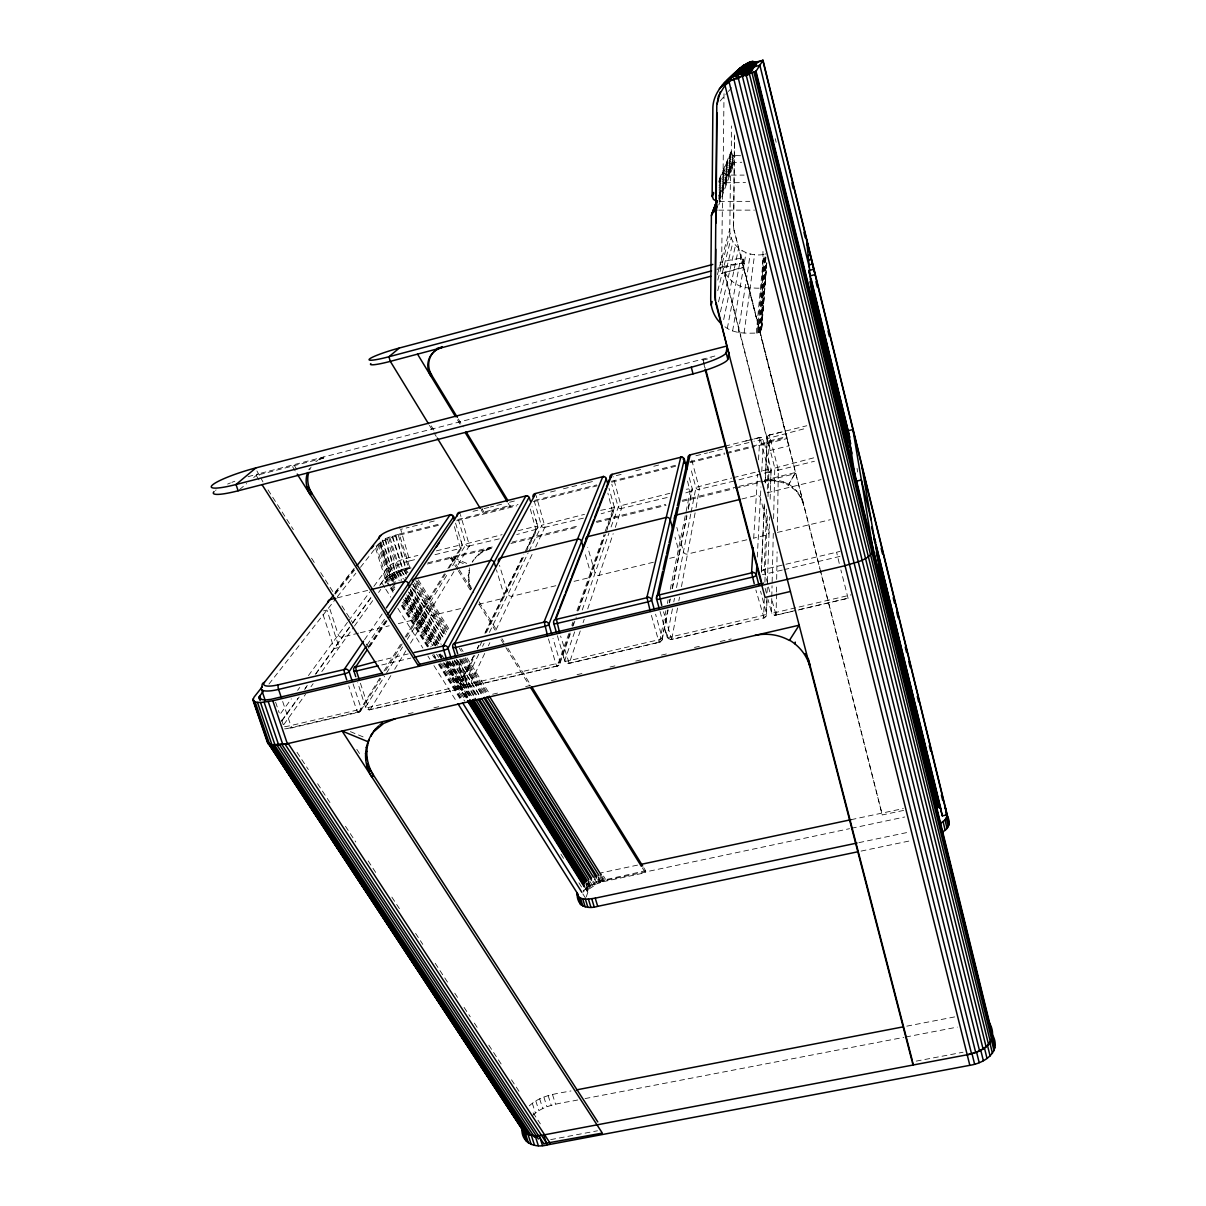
<?xml version="1.0" encoding="UTF-8"?>
<svg xmlns="http://www.w3.org/2000/svg" width="1206" height="1206" viewBox="0 0 1206 1206"><rect width="100%" height="100%" fill="white"/><g stroke="black" fill="none" stroke-linecap="round" stroke-linejoin="round"><path stroke-width="0.75" stroke-dasharray="5 3.75" d="M738.886 486.41L795.583 472.481L788.317 485.325L783.538 483.033L783.538 481.903L778.473 480.38L764.408 480.274M724.927 326.766C734.047 333.896 746.288 333.338 757.202 333.037L764.348 254.285C748.127 257.873 729.102 246.853 729.811 228.989L730.565 165.719L733.203 162.539L741.78 162.267M740.62 155.725L733.73 155.499L731.333 153.011L731.379 125.952M734.605 134.936L733.58 228.522L734.454 136.414M783.538 483.033L778.458 481.495L778.473 480.38M757.202 333.037L760.428 331.228L761.755 327.776L762.976 251.18M765.614 256.984L765.192 283.35C764.514 290.525 754.474 287.51 750.132 287.902C734.725 288.144 721.218 274.305 721.67 258.928L722.665 185.784L726.268 182.724L745.534 182.619M776.453 593.895L776.106 615.196L773.393 614.849L771.81 613.206M776.483 592.04L776.604 584.654M776.679 579.393L777.101 551.82M777.418 530.776L778.322 469.888L769.398 435.034L806.784 425.748M771.765 598.523L771.433 612.316A3.874 3.693 1.8 0 0 776.136 615.015L848.135 598.236L797.588 610.176M771.795 596.804L772.051 585.769M772.142 582.091L773.317 531.816M773.619 518.58L774.795 468.094L767.227 438.577L806.271 428.236M778.458 481.495L773.182 480.757L773.212 479.626M766.534 614.442L767.001 599.397M770.619 484.209L771.101 469.767M766.91 597.95L766.413 613.492A3.874 3.678 2.9 0 1 763.609 617.939L670.596 639.632L667.446 637.552L665.305 630.376M767.091 592.417L767.498 582.98M767.438 581.458L769.594 516.952M770.152 499.224L771.011 469.028L763.428 439.527L753.946 441.275M765.991 616.266L763.609 617.939L764.303 598.583M764.905 582.166L767.378 514.163M768.011 496.631L768.87 472.209L759.976 437.522L742.414 441.803M764.348 481.405L767.86 480.817L767.89 479.702M766.519 509.083L764.197 569.413L768.056 585.392M767.287 489.214L769.368 435.095L782.98 431.688M767.137 437.838L765.192 483.033M764.272 504.048L761.242 572.971A3.904 3.724 1.6 0 1 764.197 569.413L836.602 552.227A22.115 5.819 -14 0 0 839.994 551.353M761.438 572.111L764.423 503.204M765.328 482.49L767.227 438.577A2.94 2.864 -6.7 0 1 769.368 435.095L767.559 436.406M757.278 557.066L760.941 486.968M761.74 471.682L763.428 439.527A2.94 2.864 -4.9 0 0 759.87 437.461L749.846 439.964M753.675 538.494L757.609 474.38M758.499 459.833L759.87 437.461L762.689 438.23M761.393 329.615L766.609 262.757M761.649 328.71L766.82 262.049M761.755 327.776L766.745 263.149M760.986 330.459L766.443 261.581M760.428 331.228L766.006 262.184M759.75 331.876L766.096 255.25M724.022 93.721L723.103 171.222L724.113 173.453L726.856 175.081L744.102 175.111M758.981 332.419L765.674 253.803M758.122 332.811L765.026 254.089M756.268 333.112L763.654 254.345M744.117 333.052L754.609 254.315M468.697 570.92L469.451 569.624L468.878 579.106L471.29 588.438L470.536 589.794L468.124 580.433L469.631 567.905M738.268 332.509L750.253 253.938M603.106 881.707L645.316 872.707L645.632 870.762L643.657 867.551M732.615 330.957L746.047 252.793M744.192 263.903A24.572 2.744 -15.3 0 0 721.248 267.189L720.042 262.501A24.587 2.683 -15.3 0 1 742.986 259.139L744.192 263.903L743.574 267.536L718.083 274.305M742.986 259.139L742.338 262.697L716.967 269.451M677.531 608.005L671.742 639.331L670.596 639.632M678.857 600.754L679.536 597.136M681.48 586.613L695.772 509.249M696.073 507.575L699.359 488.867L690.978 456.984M727.308 328.469L742.112 250.923M672.435 608.849L667.054 636.662A3.829 3.633 11.2 0 0 671.742 639.331L670.325 639.542M673.792 601.854L674.486 598.251M676.536 587.593L690.736 514.088M691.083 512.339L695.998 487.345L731.74 478.043M662.184 639.677L668.139 609.935M669.616 602.593L670.34 598.93M672.466 588.317L686.907 516.228M688.279 509.324L692.169 489.907M667.777 609.935L662.184 637.808A3.829 3.618 12.2 0 1 659.486 642.195L568.599 663.481L566.579 663.059L564.725 660.843L562.071 651.647M669.179 602.955L669.903 599.337M672.059 588.664L687.541 511.555M688.234 508.073L692.169 488.46L688.686 475.511M665.893 610.749L659.486 642.195L568.177 663.481M667.37 603.467L668.109 599.834M670.265 589.282L685.37 515.128M686.093 511.615L690.118 491.596L687.345 480.38M723.69 319.59L738.554 248.391M720.464 311.887L735.509 245.27M586.237 896.932L588.935 889.108L596.925 883.877M718.52 301.877L733.037 241.652M704.621 367.468L702.992 359.071L705.374 368.116M724.429 272.043L770.212 450.456L789.056 445.768L743.68 266.933L724.278 272.662L767.815 442.316L767.86 441.29L786.734 436.587L786.734 438.637L752.092 447.26M903.641 810.402L882.264 814.955L734.198 230.587L819.929 568.403M717.751 290.721L731.228 237.657M717.796 280.063L730.143 233.391M717.389 274.697L729.811 228.989M379.694 585.377L391.558 569.006A16.145 3.452 -17.2 0 1 409.769 560.88L400.694 529.374L409.12 527.278M435.004 554.67L460.375 548.428L454.3 526.193M580.267 630.934L569.217 663.39L560.579 635.999M583.086 622.643L584.201 619.311M587.729 608.894L613.176 533.685M615.331 527.324L621.648 508.012L613.025 476.43M574.659 631.899L564.71 660.541A3.784 3.558 18.9 0 0 569.353 663.194L567.936 663.406M582.257 610.01L608.94 533.112M611.08 526.947L618.603 506.264L669.888 493.299M559.916 663.526L570.679 632.864M573.152 625.869L576.227 617.14M578.714 610.1L605.412 534.484M605.985 532.871L614.442 509.053M570.046 632.984L559.885 661.672A3.784 3.558 19.7 0 1 557.293 665.998L468.667 686.817C458.099 685.325 462.561 666.134 456.637 659.833M572.443 626.2L573.619 622.884M577.795 611.065L604.523 535.6M607.251 527.896L614.427 507.62L613.085 502.812M568.81 633.632L557.293 665.998L467.642 686.907M571.765 625.311L572.956 621.979M576.95 610.733L604.07 534.499M605.171 531.394L612.437 510.997A2.864 2.774 19.9 0 0 614.427 507.62L609.03 488.37M718.821 204.99L734.605 162.282M719.183 201.628L733.896 162.343M718.957 200.151L733.203 162.539M718.791 198.809L732.57 162.84M718.942 197.874L735.117 155.74M719.394 195.869L731.982 163.262M719.213 194.859L730.565 165.719M718.761 196.503L731.469 163.775M719.138 195.719L730.489 166.443M718.942 195.493L734.424 155.68M719.168 192.312L733.73 155.499M719.047 190.186L733.097 155.182M719.017 187.925L732.524 154.775M719.108 185.558L732.027 154.262M719.334 183.101L731.62 153.675M718.972 182.302L731.333 153.011M718.761 181.443L731.153 152.318M719.409 178.865L731.107 151.594M484.706 653.456L468.863 686.606L467.431 686.817M488.385 645.783L489.847 642.708M495.952 629.984L532.6 553.358M535.63 547.042L544.991 526.886L536.157 495.606M478.752 654.195L464.235 683.983A3.754 3.497 24.5 0 0 468.863 686.606A3.754 0.92 77 0 1 467.174 684.42L459.546 659.818M482.566 646.386L484.058 643.326M489.365 632.441L528.153 552.845M528.921 551.248L541.961 525.153L584.533 514.344M459.215 687.767L474.893 655.898M479.822 645.888L482.279 640.883M486.395 632.547L524.987 554.112M525.816 552.454L537.559 528.59M473.445 656.109L457.014 689.365L368.976 709.897L365.539 707.304L357.73 682.747M477.259 648.406L478.782 645.331M485.098 632.562L523.886 554.082M525.469 550.886L535.871 529.841A2.849 2.729 26.8 0 0 537.801 526.494L535.645 519.138L536.414 521.746M474.229 655.265L459.501 685.098A3.754 3.482 25 0 1 457.014 689.365L458.642 688.49M477.335 648.979L478.842 645.919M484.978 633.482L523.555 555.363M527.474 547.418L537.801 526.494L531.982 506.626M468.968 585.181L469.722 583.855M486.561 549.846L487.284 548.579L491.912 547.057L491.219 548.308L482.249 552.047L474.983 558.272L479.084 553.599L487.284 548.579M468.124 580.433L468.878 579.106M468.034 575.654L468.787 574.327M482.249 552.047L482.973 550.78M598.523 881.269L588.588 886.304L583.237 891.958M478.345 554.881L479.084 553.599M472.963 560.85L472.209 562.132L475.722 556.991M390.85 675.586L370.227 709.58L368.795 709.791M394.664 669.285L405.864 650.818M410.477 643.22L454.481 570.679M458.129 564.664L469.435 545.489L460.375 514.495M360.413 683.184L368.327 707.485A3.724 1.116 77.2 0 0 370.227 709.58A3.724 3.422 28.4 0 1 365.629 707.002L384.639 676.129M386.478 673.129L402.593 646.959M407.311 639.301L448.195 572.895M452.582 565.75L466.421 543.77L502.103 534.665M360.745 710.711L380.704 678.496M385.649 670.506L404.402 640.235M406.377 637.039L445.376 574.086M449.22 567.875L462.034 547.177M508.178 503.279L510.123 506.475L510.786 505.314L483.923 512.007L483.184 513.183L481.239 509.987M379.784 678.194L358.604 712.279L292.862 727.595A20.999 5.653 -18.8 0 1 284.601 728.846M384.005 671.033L401.131 643.476M405.08 637.13L444.426 573.815M447.908 568.508L462.26 545.127L460.074 537.816M788.423 483.983C795.99 488.611 802.231 496.284 803.618 505.148C801.432 496.797 795.839 489.546 788.438 485.129L795.583 472.481M457.511 569.458L450.592 558.288L451.391 557.006L470.853 565.086M763.7 570.212L764.197 569.413L763.232 570.227M369.579 646.898L387.201 620.562M368.312 646.552L385.528 620.909M369.232 646.748L387.533 619.417M367.001 645.12L384.804 618.753M769.262 471.923L737.348 480.244M364.529 639.768L382.498 613.522M661.808 640.552L659.38 642.376L658.778 641.471L651.195 614.653M283.847 724.535L305.54 694.294M310.967 686.727L313.138 683.712M321.806 671.606L353.403 627.572M354.489 626.035L373.106 600.091M378.578 592.447L380.779 589.402M385.151 583.282C390.051 572.714 402.291 570.332 412.407 567.664M282.038 720.223L297.792 698.47M305.118 688.355L307.274 685.385M315.746 673.687L351.308 624.572M352.393 623.08L371.373 596.88M281.586 721.294L299.133 697.068M304.605 689.485L306.806 686.455M315.565 674.35L351.534 624.663M352.619 623.155L372.111 596.216M380.779 584.247C386.191 573.287 398.99 570.438 409.648 567.257L399.261 534.077L388.558 537.363L382.181 539.956L392.659 573.197M690.51 491.309L685.189 493.073M280.802 713.274L291.385 698.847M297.581 690.39L299.751 687.435M308.435 675.586L347.449 622.402M348.534 620.909L369.714 592.04M373.86 586.372L388.061 567.031A19.01 4.025 -17.2 0 1 409.482 557.489L417.879 555.423M612.874 510.44L601.131 513.771M268.968 684.043L336.203 598.266M337.348 596.789L355.845 573.212M360.458 567.317L378.955 543.725L382.845 540.951L395.523 536.052L440.28 524.866M335.313 594.076L354.67 569.925M335.178 592.221L354.172 568.297M334.71 593.699L353.765 569.684M536.338 529.283L516.771 534.544M720.133 101.048L727.203 92.817M728.364 91.49L731.801 87.48M461.174 547.841L460.873 547.856M403.09 569.172L392.176 573.528L385.076 578.277L390.066 586.222M583.176 890.827L589.945 885.717L603.106 880.923L849.552 828.688M558.966 665.109L557.142 666.194L556.102 664.612L548.444 638.863M318.866 459.848A26.11 24.452 40.9 0 1 323.69 458.024L325.228 456.592A26.019 24.376 40.9 0 0 315.821 461.461M360.202 711.419L284.887 729.102M532.479 1115.58C544.509 1104.003 562.298 1103.219 577.689 1099.993M529.359 1105.827C540.469 1095.199 556.614 1093.676 570.951 1090.963M239.542 489.591L246.612 483.591M253.667 477.576L257.918 473.973L718.098 355.182M769.609 471.893L768.885 472.481A2.925 2.834 -3.6 0 0 771.011 469.028L758.227 471.516M409.422 568.388L396.337 572.865L389.538 577.177L378.955 543.725M690.857 491.294L690.118 491.867A2.894 2.804 9.3 0 0 692.169 488.46L686.244 489.259M613.191 510.409L612.437 510.997L607.884 493.179M536.64 529.253L535.871 529.841L530.339 509.007M769.006 435.185L769.368 435.095M599.864 876.973L602.864 881.767L597.498 883.606L594.498 878.827M457.225 689.425L368.976 709.897M598.658 881.224L645.632 870.762M764.061 617.954L755.876 589.975M410.326 567.091L403.226 569.126L406.226 573.905M717.63 268.154L721.248 267.189M323.69 458.024L256.169 475.45L260.21 481.782M702.721 360.217L711.419 357.971M775.036 615.301L776.136 615.015L774.734 615.226M724.957 446.175L748.172 440.386M412.497 526.434L422.628 523.917M429.381 522.228L434.462 520.962M473.023 511.344L482.521 508.977M484.103 508.585L488.867 507.394M490.45 507.002L493.616 506.203M496.797 505.42L501.575 504.229M509.52 502.239L515.897 500.656M539.353 494.807L547.373 492.802M550.584 492.003L555.393 490.797M563.443 488.792L579.558 484.782M581.171 484.375L586.01 483.169M587.624 482.762L595.719 480.742M616.266 475.616L624.407 473.596M635.803 470.747L643.974 468.712M653.773 466.27L661.958 464.22M695.922 455.747L707.485 452.868M709.128 452.461L725.68 448.33M727.339 447.923L748.956 442.527M399.261 534.077L439.481 524.067M457.752 519.515L518.067 504.5M534.514 500.4L596.653 484.933M611.276 481.3L677.079 464.913M689.862 461.732L724.595 453.079M726.419 452.627L750.177 446.702M752.001 446.25L786.734 437.612M456.697 520.781L516.861 505.796M533.278 501.711L597.091 485.837M611.683 482.204L675.511 466.315M690.088 462.682L724.746 454.059M726.57 453.607L750.268 447.712M436.391 550.856L460.722 544.886L462.365 545.821M517.962 530.746L536.142 526.298L537.906 527.218M600.633 510.364L614.397 507.455M733.384 477.636L756.569 471.923M813.703 457.843L774.795 468.094A2.925 2.849 -5.1 0 0 778.337 470.144L814.442 461.265M409.769 560.88L418.165 558.815M499.314 538.841L468.365 546.152M583.403 518.143L543.951 527.535M667.189 497.505L620.623 508.661M734.032 481.058L698.38 489.515M427.934 562.765L493.782 546.604M512.083 542.112L579.754 525.484M596.216 521.444L665.712 504.379M682.174 500.324L737.047 486.847M427.331 564.001L494.52 547.509M510.937 543.469L578.458 526.901M596.699 522.409L666.044 505.389M682.475 501.364L733.565 488.822M735.389 488.37L759.117 482.551M760.941 482.099L795.613 473.581M337.303 597.829L368.177 590.292M741.856 498.967L756.313 495.44A3.347 3.241 -0.4 0 1 760.383 497.792L769.036 531.137A3.332 3.211 0.1 0 1 766.609 535.027L754.021 538.057M767.152 492.787L821.03 479.626M323.63 610.869L326.947 610.07L339.157 647.411L334.198 648.602L322.56 613.055M358.529 633.165L342.248 637.085A3.211 2.955 32.4 0 1 338.298 634.853L329.148 606.814M360.338 632.743L389.267 625.778M398.312 623.608L416.387 619.251A3.226 3.015 29.9 0 0 418.482 615.557L409.588 587.216M460.571 608.623L426.487 616.824A3.226 3.015 29.5 0 1 422.522 614.578L413.085 584.458M478.511 604.312L501.832 598.704A3.241 3.06 25.8 0 0 504.002 594.965L496.465 569.88M555.845 585.709L512.083 596.231A3.241 3.075 25.2 0 1 508.103 593.97L499.51 565.297M574.071 581.337L588.664 577.825A3.271 3.121 19.8 0 0 590.91 574.026L584.684 552.303M653.396 562.252L599.096 575.307A3.271 3.121 18.9 0 1 595.086 573.031L587.714 547.268M669.677 558.333L676.928 556.599A3.286 3.166 11 0 0 679.264 552.755L674.998 537.137M746.831 539.775L687.495 554.051A3.301 3.166 9.8 0 1 683.47 551.745L676.837 527.429M777.403 532.434L830.421 519.68M377.825 661.144L408.683 653.818M381.774 664.958L410.869 658.069M782.287 570.061L765.101 574.131A3.904 1.04 -14.6 0 1 762.433 574.448M784.006 569.654L837.627 556.946A26.004 6.889 -14 0 0 841.26 556.011M792.191 611.427L776.106 615.196L771.84 599.819M795.704 607.809L775.187 612.603A3.874 1.116 -14.5 0 1 771.433 612.316L768.086 599.563M799.141 607.01L847.351 595.764A25.854 7.372 -13.8 0 0 850.984 594.844M740.378 623.502L671.652 639.527L663.511 611.744M408.201 713.801L413.703 712.52M433.889 707.847L439.406 706.565M492.621 694.234L498.123 692.968M525.665 686.576L531.168 685.31M551.353 680.636L556.855 679.355M577.041 674.682L582.558 673.4M610.085 667.024L615.588 665.742M635.773 661.069L641.275 659.788M661.476 655.114L666.978 653.833M694.505 647.456L700.008 646.175M720.193 641.502L731.213 638.954M637.537 865.109L600.724 872.948L603.106 880.923M851.104 819.673L903.354 808.563M851.391 828.296L904.726 816.99M858.898 842.647L908.691 832.17M861.084 851.104L910.816 840.672M763.609 617.939L764.544 617.743M660.345 642.014L659.863 642.225M558.077 665.848L557.594 666.044M457.722 689.214L457.014 689.365A3.754 0.935 77.1 0 1 455.31 687.194L447.652 662.622M359.237 712.158L358.604 712.279A3.724 1.131 77.2 0 1 356.675 710.198L348.745 685.928M906.791 1026.155L956.614 1016.537M585.061 1098.576L903.882 1037.356M905.721 1037.009L957.323 1027.105M916.243 1061.114L963.036 1052.235M550.675 1139.625L597.498 1130.791M760.7 437.311L759.87 437.461L760.926 437.326M767.86 480.817L773.182 480.757M719.379 201.372L749.785 201.342M718.791 210.146L754.368 210.13M777.282 470.084L778.337 470.144L777.523 469.948M698.621 489.38L699.405 489.576A2.894 2.819 7.8 0 1 695.877 487.541L690.646 468.094M620.879 508.51L621.618 508.721A2.864 2.774 18.9 0 1 618.105 506.701L611.804 484.239M544.223 527.384L544.931 527.61A2.849 2.729 26.2 0 1 541.419 525.605L534.454 501.756M468.652 546.001L469.315 546.228A2.834 2.698 30.7 0 1 465.833 544.238L458.657 520.63M350.388 731.635L364.137 737.303M450.592 558.288L463.601 563.684M783.538 481.903L788.302 484.194M358.74 712.369L358.604 712.279A3.724 3.422 28.8 0 0 360.986 708.073L353.072 683.847M297.008 752.258L308.344 769.579M317.63 783.749L331.032 804.221M345.474 826.276L355.785 842.014M368.162 860.918L377.433 875.089M391.875 897.128L401.161 911.299M415.588 933.354L422.809 944.373M435.185 963.262L447.562 982.166M454.783 993.186L458.898 999.488M464.054 1007.357L470.25 1016.809M474.38 1023.095L478.496 1029.396M488.807 1045.15L501.183 1064.039M511.495 1079.792L520.781 1093.963M533.158 1112.852L540.363 1123.886M356.795 749.318L360.88 755.634M256.908 470.943L262.968 481.918M268.034 489.862L293.344 529.6M311.57 558.212L315.61 564.559M320.675 572.518L333.836 593.171M341.931 605.894L352.062 621.783M366.232 644.034L370.272 650.381M295.214 470.928L292.199 466.149L293.827 464.702L298.832 472.616M384.774 587.608L381.774 582.83L386.387 581.699L389.387 586.478M385.784 589.206L390.789 597.166M397.814 608.306L422.884 648.089M427.904 656.049L429.909 659.245M433.919 665.606L456.984 702.224M396.427 571.614L401.432 579.589M409.422 592.342L441.411 643.341M452.416 660.873L474.41 695.937M396.337 572.865L401.327 580.81M408.306 591.935L441.215 644.396M452.19 661.883L474.124 696.857M589.809 881.254L592.794 886.033M394.211 572.579L399.216 580.553M408.231 594.905L439.255 644.336M450.26 661.868L473.28 698.545M588.377 881.933L590.367 885.129M394.543 573.724L398.538 580.086M408.517 595.99L438.471 643.718M449.461 661.205L472.42 697.792M588.226 882.31L591.226 887.088M393.699 574.162L397.694 580.523M406.693 594.844L437.657 644.17M448.647 661.672L471.621 698.274M587.503 882.867L590.503 887.646M393.096 574.493L397.091 580.855M407.085 596.774L437.069 644.532M448.059 662.034L471.049 698.651M586.99 883.289L589.99 888.068M392.176 573.528L396.186 579.92M407.206 597.467L437.281 645.346M447.29 661.295L470.34 698.003M586.583 883.124L588.588 886.304M391.814 575.277L395.809 581.654M405.819 597.588L435.833 645.376M441.848 654.933L444.848 659.712M445.843 661.31L468.863 697.942M585.935 884.33L588.935 889.108M390.654 574.312L395.643 582.257M405.623 598.146L435.562 645.813M446.552 663.285L468.501 698.229M391.091 575.775L395.101 582.151M405.11 598.101L435.155 645.919M440.16 653.893L442.165 657.074M446.175 663.451L469.209 700.113M586.372 886.621L588.377 889.802M394.498 582.634L390.488 576.257L379.815 542.881M405.533 600.181L433.587 644.848M439.602 654.421L441.607 657.602M445.617 663.993L467.672 699.073M585.935 887.284L587.94 890.48M390.005 576.724L393.005 581.488M404.975 600.543L432.924 644.999M438.909 654.526L440.914 657.707M444.893 664.054L466.858 698.998M585.619 887.963L587.608 891.144M388.965 575.262L394.965 584.804M404.96 600.709L432.939 645.24M438.939 654.783L442.934 661.129M443.929 662.727L466.918 699.299M389.644 577.146L394.648 585.091M403.633 599.397L432.592 645.481M443.582 662.953L466.556 699.51M585.407 888.596L587.397 891.777M387.533 576.182L395.538 588.92M403.543 601.658L431.567 646.22M436.572 654.18L438.562 657.36M442.572 663.737L464.581 698.756M386.538 576.905L391.543 584.88M392.553 586.463L394.558 589.659M402.563 602.397L430.617 647.004M440.642 662.938L464.687 701.168M560.88 854.119L564.89 860.496M578.91 882.792L583.915 890.767M385.558 577.749L390.578 585.724M391.588 587.322L393.593 590.518M402.623 604.869L428.703 646.341M433.723 654.315L435.728 657.496M439.738 663.873L462.818 700.565M391.061 587.804L393.066 590.985M402.065 605.276L428.04 646.567M434.039 656.094L438.034 662.441M439.029 664.039L462.019 700.565M390.397 588.076L393.397 592.855M401.417 605.593L427.482 647.004M432.487 654.964L434.492 658.159M438.502 664.521L461.551 701.153M582.83 893.872L585.845 898.636M418.286 579.845L449.16 629.215M461.099 648.331L463.089 651.511M467.069 657.888L489.968 694.52M603.482 876.084L605.472 879.28M417.412 581.156L449.356 632.23M459.335 648.195L461.325 651.391M465.32 657.767L488.279 694.49M602.065 876.445L605.05 881.239M415.769 580.493L447.652 631.447M464.581 658.521L487.48 695.138M600.03 875.074L603.03 879.852M416.16 583.342L447.109 632.818M463.074 658.355L486.048 695.048M405.276 568.478L408.276 573.257M414.246 582.815L446.145 633.768M462.079 659.23L484.013 694.264M598.613 877.38L600.603 880.561M404.899 569.654L406.904 572.835M414.894 585.603L445.858 635.08M460.843 659.004L483.817 695.711M598.704 879.219L600.694 882.415M413.206 585.046L445.104 635.999M460.059 659.878L483.003 696.51M403.754 570.016L406.739 574.795M412.738 584.382L444.713 635.441M459.712 659.38L482.686 696.088M597.603 879.596L599.593 882.792M401.508 570.785L405.502 577.161M412.512 588.332L444.501 639.406M457.511 660.164L480.501 696.872M400.739 569.971L405.713 577.93M411.713 587.488L443.642 638.456M457.617 660.752L479.566 695.787M594.317 878.948L596.307 882.129M399.367 571.584L404.372 579.573M410.372 589.146L442.406 640.235M455.416 660.994L477.425 696.118M593.533 881.315L595.523 884.511M398.327 570.86L403.317 578.835M410.311 589.99L442.27 640.959M454.255 660.074L477.229 696.721M398.312 572.006L402.291 578.367M410.266 591.076L442.135 641.924M454.089 660.978L476.008 695.937M592.568 881.827L594.558 885.008M451.391 557.006L459.094 569.443M459.32 569.82L473.536 592.779M479.144 601.824L496.978 630.648M501.937 638.652L503.927 641.848M507.877 648.255L530.685 685.068M458.31 570.755L470.37 590.201M479.264 604.568L495.078 630.105M501.003 639.677L504.952 646.069M505.947 647.667L529.675 685.973M642.346 867.913L645.316 872.707M431.266 425.914L436.135 433.889M481.963 508.826L483.923 512.007M429.426 425.296L436.27 436.482M458.295 418.919L463.149 426.924M457.496 419.884L461.385 426.306M848.12 598.402L840.883 569.941M282.671 701.5L290.797 725.56A3.693 1.251 77.3 0 0 292.862 727.595M275.616 702.194L279.234 712.897M281.661 720.042L284.073 727.173M535.796 1100.927L538.901 1110.666M532.328 1103.294L535.434 1113.032M375.624 548.353L385.106 578.262M548.142 1095.561L551.232 1105.284M543.831 1097.008L546.921 1106.731M539.67 1098.817L542.76 1108.54M385.227 538.645L395.689 571.84M384.94 539.911L395.432 573.212M382.845 540.951L393.367 574.282M381.126 541.946L391.664 575.307M380.101 541.871L388.061 567.031A2.849 2.668 33.6 0 0 391.558 569.006M380.056 543.032L390.02 574.553M552.499 1094.52L555.574 1104.244M377.855 544.313L387.85 575.88M376.166 545.504L386.191 577.131M395.689 535.042L406.075 568.207M395.523 536.052L405.955 569.307M392.704 536.926L403.136 570.167M392.071 536.142L402.487 569.322M389.93 537.876L400.392 571.131M388.558 537.363L398.99 570.544M387.322 538.886L397.799 572.157M398.342 535.298L408.759 568.554M456.622 659.426L464.235 683.983A3.769 1.055 -17.4 0 0 467.174 684.42L555.815 663.752A3.784 1.085 -16.6 0 0 559.885 661.672L552.996 638.366M452.34 662.094L459.501 685.098A3.769 1.055 -17.5 0 1 455.31 687.194L368.327 707.485A3.754 1.04 -18.2 0 1 365.629 707.002M455.551 523.087L462.26 545.127A2.834 2.683 31.1 0 1 460.375 548.428M588.031 879.34L589.945 885.717M585.332 880.968L587.247 887.36M597.739 875.405L599.638 881.782M593.849 874.923L596.231 882.898M557.383 635.668L564.71 660.541A3.799 1.085 -16.4 0 0 567.905 660.933L658.25 639.873A3.829 1.1 -15.6 0 0 662.184 637.808L655.597 614.201M660.044 611.457L667.054 636.662A3.829 1.1 -15.5 0 0 670.536 637.009L762.614 615.527A3.874 1.116 -14.6 0 0 766.413 613.492L761.8 595.96M760.549 591.166L761.393 594.362M768.478 587.005L770.152 593.412M765.147 588.377L766.413 593.186M744.147 263.662L742.941 258.898M820.397 570.227L882.264 814.955M839.255 563.443L836.602 552.227M775.262 138.66L776.151 142.308M733.715 227.994L734.062 231.115M857.074 468.395L857.662 472.043M801.93 499.163L801.975 500.324M799.533 494.641L799.563 495.802M796.427 490.541L796.457 491.701M792.689 486.968L792.719 488.113M284.571 726.705A24.723 6.603 -18.8 0 0 290.797 725.56L356.675 710.198A3.754 1.025 -18.3 0 0 360.986 708.073M215.482 490.375A36.436 5.367 -17.4 0 1 216.1 489.938M227.617 484.073A36.436 5.367 -17.4 0 1 230.406 482.928M231.854 482.355A36.436 5.367 -17.4 0 1 234.838 481.224M248.029 476.762A36.436 5.367 -17.4 0 1 257.918 473.973M308.811 469.782A26.11 24.452 40.9 0 1 309.55 468.471M316.515 461.22A26.11 24.452 40.9 0 1 317.675 460.496M309.731 469.677A26.019 24.376 40.9 0 1 311.118 467.008"/><path stroke-width="1.5" d="M716.907 200.724L711.389 215.693L710.711 299.224C710.771 308.51 714.555 317.796 721.505 324.037M942.715 831.778C948.64 829.17 950.81 822.658 947.705 816.854L763.021 60.3L753.75 62.652M716.65 201.281L713.409 199.382L712.158 195.794L712.852 109.475C712.399 91.159 727.957 78.722 740.348 67.853L721.685 85.777M912.64 1061.793L913.032 1065.019L715.972 303.912L715.113 296.872L716.786 105.615L718.354 96.329L725.002 85.309L969.835 1065.32C984.352 1063.149 1001.975 1051.888 992.508 1034.854L756.026 71.275L763.021 60.3M715.309 300.43L715.761 249.22M716.002 223.065L716.967 112.806M949.032 824.934L945.127 807.161M761.875 585.347L761.966 583.493M755.016 635.426C766.609 632.833 779.031 634.627 789.387 640.446L799.156 625.205L287.345 743.71L272.104 745.187L268.229 743.785L267.551 741.147M756.901 564.182L756.328 575.126L758.86 584.759M580.086 904.078L577.192 893.028C576.453 906.098 586.825 909.58 597.694 906.339L857.406 851.873M753.117 547.539L751.594 572.413L754.187 583.553M263.164 691.445L258.958 697.113L259.456 699.028L264.838 700.038L270.883 699.359L382.468 673.099M267.476 742.61L252.959 700.173L253.999 697.219L262.064 687.028M717.163 103.761L720.223 91.973M543.68 1143.695L602.337 1133.097L342.112 731.032L367.966 741.705L369.292 739.429C364.755 751.097 366.684 764.604 373.423 775.021L372.126 777.388C361.137 761.483 364.393 738.524 378.805 725.831M728.816 353.494L716.213 302.962L715.972 303.912M214.08 491.581A36.436 5.367 -17.4 0 0 238.125 490.797L693.043 373.875A34.296 5.382 -15.3 0 0 727.821 359.237L729.012 352.363M726.118 352.649L727.339 345.896L255.913 467.898A36.466 5.261 -17.3 0 0 212.678 484.797A36.466 5.261 -17.3 0 0 236.029 484.51L691.279 367.197A34.326 5.261 -15.3 0 0 726.118 352.649L727.821 359.237M806.965 243.748L809.151 251.029M656.893 597.121L662.712 571.162M663.104 569.368L666.164 555.77M666.526 554.157L668.697 544.449M669.074 542.836L676.988 507.545M677.38 505.751L688.023 458.325A2.909 2.834 9 0 1 690.103 454.873L690.405 455.235M521.414 1127.203C523.389 1136.836 536.157 1136.293 543.71 1134.952L967.197 1054.768C983.614 1051.888 999.88 1040.793 989.041 1022.13M715.113 296.872L715.354 295.937M711.178 305.088L712.128 301.515M967.197 1054.768C977.252 1052.476 992.221 1047.381 992.101 1034.959M522.982 1130.58L268.049 743.047L267.717 741.102M267.642 741.358L300.716 791.618M711.736 213.809L715.957 210.236L717.253 206.799M715.037 210.477L716.997 205.321M714.163 210.899L716.816 203.995M555.71 617.969L559.071 609.301M559.735 607.568L564.83 594.422M565.463 592.779L570.92 578.714M571.569 577.041L580.418 554.172M581.036 552.574L590.247 528.786M590.865 527.203L593.925 519.273M594.543 517.691L598.658 507.063M599.322 505.374L605.744 488.762M606.377 487.149L609.392 479.34M713.379 211.442L716.726 202.804M711.48 214.743L716.635 201.492M712.701 212.135L716.741 201.719M711.389 215.693L717.193 200.724M940.635 823.261L944.976 819.884L946.951 816.462M712.233 196.774L713.681 193.367M712.158 195.794L713.605 192.417M369.051 771.78L370.363 769.428M366.895 765.855L368.207 763.519M365.674 759.75L367.001 757.428M365.448 753.584L366.79 751.293M366.217 747.524L367.544 745.248M735.147 74.772L738.358 69.948M371.976 734.002L370.664 736.248L375.533 729.072M737.966 77.41L731.514 80.169L756.026 71.275L738.494 77.094M436.301 547.147L439.406 542.504M367.137 649.868L356.147 666.3A3.754 3.452 30.3 0 0 353.765 670.566L355.74 676.656M388.483 618L459.094 512.535L459.908 513.259M366.036 646.552L349.092 671.667A3.769 0.965 -18.2 0 1 344.75 673.732L278.586 689.41A24.859 6.166 -18.6 0 1 262.184 686.5A3.693 3.347 32.9 0 1 264.446 682.325L333.549 595.176M387.684 614.487L453.622 516.771L452.702 516.485M363.549 641.2L344.464 669.059A3.739 1.146 76.8 0 0 344.75 673.732L346.74 679.837M386.387 607.854L450.124 514.781L450.954 515.49M658.672 595.131L690.103 454.873L724.866 446.205M748.413 74.742L756.433 64.008L755.77 62.893L745.594 75.827M749.378 73.159L757.956 61.732L754.655 62.516M555.695 619.582L612 474.365L681.631 457.059M729.298 79.249C733.293 73.626 747.102 60.677 752.438 70.385L752.167 69.601M747.072 75.269L756.147 63.421M371.403 548.474L373.604 545.685M356.991 565.599L380.945 535.389A16.221 3.166 -17.1 0 1 399.322 527.459L399.955 527.715M755.318 62.426L744.961 75.224L740.936 74.063L752.408 61.416L755.619 62.727M454.617 643.567L535.494 493.902M744.253 74.742L754.82 62.034M743.454 74.38L754.263 61.732M742.625 74.139L753.66 61.521M355.423 667.114L376.016 661.581M741.75 74.033L753.041 61.416M724.369 82.943L732.419 77.184L739.987 74.229L752.408 61.416M733.806 78.872L975.669 1052.416M737.122 75.149L749.74 62.109L751.79 61.521M724.791 85.52L731.786 79.928M734.364 76.264L747.735 62.923L749.74 62.109M374.222 731.303L383.674 723.389L395.417 718.686M732.419 77.184L747.735 62.923M719.349 88.807L746.288 63.601M729.208 79.083L744.524 64.627M726.811 80.832L743.906 65.018M437.054 348.383L442.135 347.026L441.29 347.825A19.462 18.693 47.4 0 0 430.693 375.79L431.567 374.93A19.417 18.648 47.4 0 1 439.406 347.991M740.469 67.762L742.157 66.3M255.913 467.898L236.029 484.51L238.125 490.797M399.367 348.006L388.905 356.75A26.17 2.789 -16.4 0 1 369.624 358.906A26.17 2.789 -16.4 0 1 399.352 348.021L712.791 264.431M658.235 595.161L752.996 572.533M555.273 619.598L648.255 597.392M454.225 643.582L545.474 621.783M728.349 82.279L729.313 81.541M355.061 667.114L356.147 666.3A3.739 1.116 76.8 0 0 356.448 670.958L359.418 680.124M379.89 724.761L382.423 722.952M533.61 496.54L533.052 496.962A2.864 2.759 28.9 0 1 534.997 493.586L603.663 476.506M729.042 81.797L971.523 1053.758M610.99 477.109L609.995 477.787A2.879 2.804 21.5 0 1 612 474.365L612.407 474.697M458.551 512.731L526.811 495.696M458.928 512.595L459.094 512.535A2.849 2.714 33.1 0 0 457.21 515.882M757.715 62.064L762.81 60.617M754.097 66.888L759.87 65.245L809.332 267.34M711.525 270.898L388.905 356.75L390.322 361.363L428.447 423.683M710.801 276.249L390.322 361.363A26.155 2.849 -16.4 0 1 370.86 363.594M806.829 255.868L810.161 254.979L806.573 239.798L812.904 303.007L823.849 347.63M807.93 260.179L811.261 259.305L810.161 254.979M809.151 264.973L812.467 264.084L811.261 259.305M849.763 437.929L808.789 270.641L813.748 269.224L812.467 264.084M399.322 527.459L451.044 514.6L450.124 514.781A2.849 2.698 33.5 0 1 453.622 516.771L454.587 519.937M684.39 463.089L688.038 462.184M335.479 598.282L330.037 599.608A3.226 2.985 34.2 0 0 327.866 602.126M371.81 589.402L404.492 581.413A3.241 3.03 31.9 0 1 408.472 583.674L409.588 587.216M740.047 499.405L676.822 514.872A3.317 3.196 11 0 0 674.471 518.761M264.446 682.325A21.135 5.216 -18.5 0 0 278.39 684.752L345.67 669.209M414.14 652.521L444.622 645.723M378.156 665.818L356.448 670.958A3.769 0.965 -18.1 0 1 353.765 670.566M414.517 657.21L443.808 650.26A3.784 0.98 -17.4 0 0 448.029 648.21L528.891 497.581M419.115 664.461L763.473 583.131M252.959 700.173L255.205 702.043L260.526 702.57L272.782 700.776L844.893 565.75C854.466 562.388 868.727 560.835 873.219 550.614L852.898 429.547L848.014 430.768L855.853 481.315L861.355 479.973L871.139 519.952M790.427 591.468L765.056 597.437L705.103 369.277M641.23 864.325L851.104 819.673M871.516 526.781L942.308 815.859L946.981 814.864M577.101 894.581C580.176 901.063 589.508 898.922 595.236 898.153L857.059 843.039M576.498 1089.892L903.098 1026.864M739.987 74.229L740.861 74.063M521.957 1129.509C521.595 1143.454 535.72 1148.172 546.906 1144.976L969.835 1065.32M527.067 1133.926L271.154 744.765L285.008 744.177M746.77 66.918L747.584 66.797M526.992 495.726L525.906 495.862L443.371 645.587A3.769 0.95 76.8 0 0 443.808 650.26L446.687 659.531M681.842 457.074L680.772 457.21L646.913 597.272L650.305 611.472M603.859 476.536L602.774 476.671L544.177 621.648L547.524 635.728M715.957 210.236L716.922 210.146M683.048 459.049L684.315 459.26L686.938 469.013M935.253 805.714L940.62 808.427L942.308 815.859M752.665 572.744L751.594 572.413A3.889 3.724 3 0 1 756.328 575.126A3.889 1.04 -14.7 0 1 752.484 577.116L659.968 599.05A3.844 1.025 -15.5 0 1 656.516 598.794L659.154 608.306M268.682 743.68L270.355 744.509M647.908 597.603L646.913 597.272A3.844 3.663 13.5 0 1 651.617 599.955L654.27 609.452M545.112 622.01L544.177 621.648A3.814 3.588 21.5 0 1 548.851 624.316L551.624 633.693M444.245 645.949L443.371 645.587A3.769 3.528 27 0 1 448.029 648.21L450.908 657.466M606.075 478.465L607.673 483.546M345.278 669.436L344.464 669.059A3.754 3.452 30.6 0 1 349.092 671.667L352.077 680.802M789.553 640.19C799.352 645.979 806.904 655.446 809.844 666.481M945.821 814.156L947.705 816.854M526.404 496.163L525.906 495.862A2.864 2.744 29.5 0 1 529.419 497.882L530.354 501.063M546.831 1143.454L285.023 744.177L288.219 743.499L549.981 1142.971M281.993 744.69L543.816 1143.695M279.671 744.976L538.358 1139.007M277.018 745.172L534.56 1137.228M274.666 745.187L531.002 1135.253M272.963 745.067L529.133 1134.756M269.722 744.298L526.344 1134.469M302.781 794.754L307.937 802.608M310.002 805.759L358.574 879.581M360.639 882.717L365.795 890.571M367.86 893.721L387.503 923.57M389.568 926.705L423.653 978.548M425.733 981.684L430.889 989.538M432.954 992.674L481.526 1066.511M483.591 1069.647L488.747 1077.501M490.812 1080.651L509.414 1108.917M512.52 1113.635L522.846 1129.344M268.817 743.8L524.128 1131.937M267.672 742.172L523.223 1130.64M368.026 766.684L597.784 1121.882M262.215 484.948L383.161 674.727M297.219 474.094L418.708 666.33L419.884 664.265L307.832 486.877M457.979 703.807L578.322 894.822M475.119 698.44L588.814 879.671M473.415 699.39L587.232 880.727M472.616 699.872L586.508 881.285M472.043 700.249L585.98 881.707M469.858 699.54L584.94 882.747M470.204 701.711L584.367 883.425M468.667 700.671L583.93 884.104M467.853 700.58L584.609 886.38M467.551 701.093L584.413 887.013M462.561 702.751L581.835 892.274M489.274 696.088L601.07 874.847M487.043 696.646L598.869 875.375M484.812 697.309L596.699 876.023M483.681 697.671L596.608 877.998M481.511 698.47L593.503 877.229M479.43 699.314L591.528 878.134M478.013 699.118L591.573 880.244M531.665 686.666L642.662 865.953M530.655 687.571L641.366 866.315M437.25 438.08L480.259 508.389M428.748 370.302L457.315 417.321M466.074 431.718L507.877 500.52M417.532 354.142L455.536 416.673M465.29 432.713L507.198 501.666M603.196 477.003L602.774 476.671A2.879 2.789 22.6 0 1 606.317 478.707L548.851 624.316A3.814 1.01 -16.5 0 1 544.75 626.351L455.717 647.441A3.784 0.995 -17.3 0 1 452.778 647.079A3.784 3.528 26.5 0 1 455.28 642.753A3.769 0.935 76.7 0 0 455.717 647.441L457.632 653.637M805.171 653.652L807.583 658.084M681.089 457.556L680.832 457.134A2.909 2.834 10.8 0 1 684.315 459.26L651.617 599.955A3.844 1.025 -15.6 0 1 647.637 601.96L556.886 623.472A3.814 1.01 -16.4 0 1 553.705 623.17L556.463 632.547M945.022 807.025L945.655 808.457M808.126 659.652L809.769 664.37M258.958 697.113L260.164 700.641M260.526 702.57L275.119 745.368M257.511 702.48L272.104 745.187M255.205 702.043L269.782 744.66M253.079 698.817L266.948 739.384M253.682 701.259L268.229 743.785M272.782 700.776L287.345 743.71M268.275 701.711L282.852 744.615M264.144 702.314L278.737 745.172M259.682 695.877L260.888 699.405M281.495 698.048L278.586 689.41A3.708 1.266 76.9 0 1 278.39 684.752M261.521 689.455L265.109 700.113M525.303 1133.218L528.514 1143.182M523.268 1131.545L526.479 1141.479M521.957 1128.846L525.168 1139.429M535.117 1135.69L538.328 1145.7M531.318 1135.328L534.529 1145.323M528.017 1134.499L531.228 1144.479M543.71 1134.952L546.906 1144.976M539.293 1135.57L542.504 1145.579M452.778 647.079L455.657 656.35M582.694 898.681L585.151 906.837M580.463 898.048L582.935 906.188M578.759 897.128L581.232 905.254M495.395 566.307L494.309 562.72A3.256 3.09 28.1 0 0 490.314 560.443L414.638 578.94A3.241 3.045 31.6 0 0 412.407 581.473M595.236 898.153L597.694 906.339M591.739 898.756L594.196 906.927M588.407 899.043L590.88 907.213M585.362 899.028L587.835 907.183M559.659 632.879L556.298 618.768A3.814 3.603 20.7 0 0 553.705 623.17M583.116 546.861L581.563 541.434A3.286 3.151 22 0 0 577.538 539.127L500.626 557.926A3.256 3.09 27.5 0 0 498.44 561.725M661.747 605.397L659.23 594.347A3.844 3.663 12.3 0 0 656.516 598.794M672.616 528.454L670.25 519.786A3.301 3.196 12.4 0 0 666.209 517.464L588.015 536.564A3.286 3.151 21.1 0 0 585.649 539.172M691.279 367.197L693.043 373.875M705.857 369.925L761.483 581.669M808.291 658.657L912.173 1059.984M976.558 1052.069L979.182 1062.622M971.991 1053.622L974.614 1064.189M746.152 74.968L986.071 1046.733M984.428 1047.939L987.036 1058.476M742.353 76.114L983.041 1048.858M980.749 1050.155L983.357 1060.707M737.936 74.878L738.841 78.541M738.102 77.365L979.543 1050.758M736.097 75.556L737.002 79.204M813.748 269.224L815.06 274.591L810.085 275.903L808.759 270.536M810.432 279.355L850.727 443.838M874.003 538.871L874.893 542.534M875.797 546.182L939.806 807.523M943.077 821.603L945.157 830.12M809.919 281.691L851.632 451.828M876.295 552.454L938.63 806.769M851.647 454.059A2.985 2.879 -14.2 0 0 851.617 452.928L844.245 422.899A19.959 4.04 -14.3 0 0 842.255 421.663M811.141 292.741L843.853 426.11M878.375 566.805L937.092 806.151M755.68 71.832L994.679 1045.421M755.212 72.058L992.237 1037.266M992.191 1037.522L994.769 1048.014M754.006 72.496L991.679 1039.662M991.438 1040.19L994.03 1050.697M752.062 73.144L990.428 1042.074M989.87 1042.873L992.463 1053.396M749.423 73.973L988.543 1044.456M987.503 1045.481L990.111 1056.019M762.78 60.315L949.032 823.336M791.875 182.92L793.216 188.407M803.92 232.261L805.261 237.733M815.98 281.586L817.321 287.073M828.025 330.926L829.366 336.414M865.516 484.42L866.858 489.907M881.149 548.368L882.49 553.856M893.194 597.709L894.535 603.196M896.767 612.331L898.108 617.804M905.254 647.049L906.58 652.521M908.811 661.657L910.153 667.144M917.299 696.39L918.64 701.862M929.344 745.715L930.685 751.202M941.404 795.056L942.745 800.543M946.288 818.15L948.368 826.638M944.976 819.884L947.057 828.386M811.231 279.279L849.642 436.919M874.787 538.871L875.692 542.534M876.084 544.886L941.042 809.437M815.859 313.937L812.256 296.631M861.642 465.38L883.335 590.005M847.908 447.532L844.245 422.899A3 2.909 -16.9 0 0 840.642 420.804M795.236 642.089L795.282 644.125M441.23 347.298A19.417 18.648 47.4 0 1 442.135 347.026M851.315 452.371A19.884 4.342 -14.2 0 1 851.617 452.928M379.106 538.72A2.864 2.683 35.6 0 1 380.945 535.389M308.691 472.526A26.019 24.376 40.9 0 0 311.841 493.224L310.274 494.762A26.11 24.452 40.9 0 1 307.59 472.556"/></g></svg>
